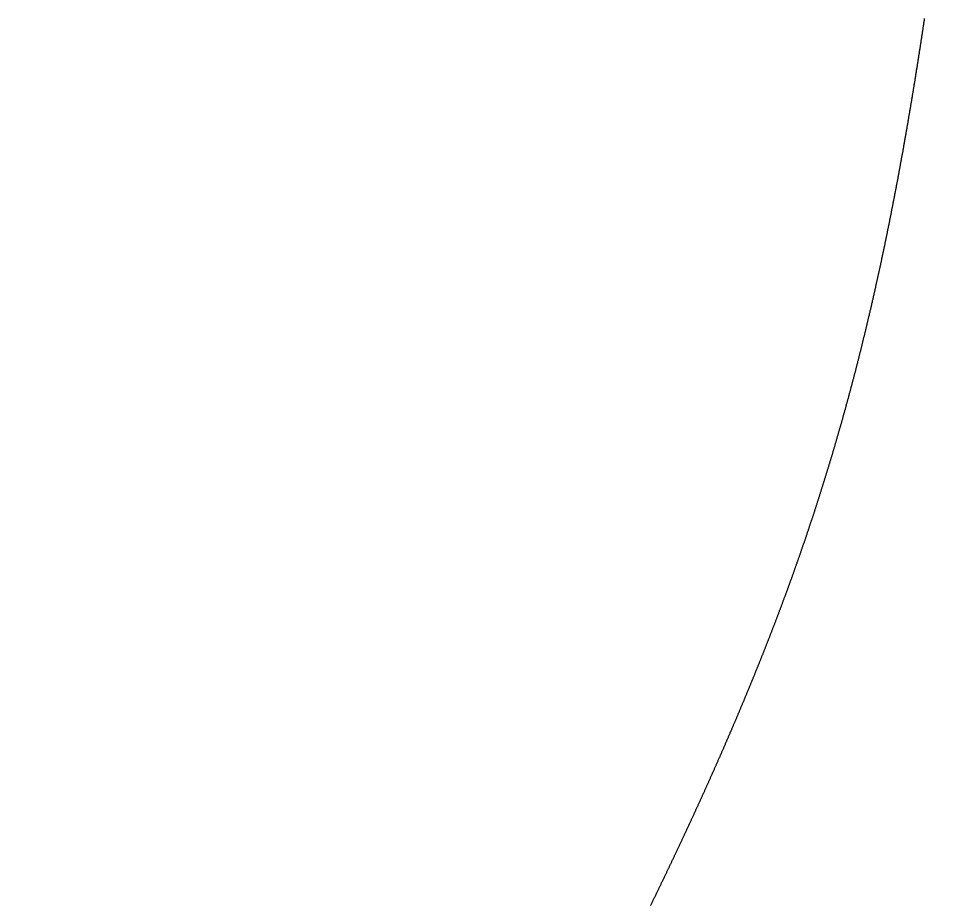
# Model space of a CAD drawing. Header units: millimetres. Extents: x 88 to 97873, y 32 to 55088.
# Drawn here: x 48648.75 to 48650.55, y 4952.354 to 4954.058 of the extents above; entities that cross this region are included whole.
import ezdxf

# ---------------------------------------------------------------- set-up
doc = ezdxf.new("R2010")
doc.units = ezdxf.units.MM
doc.header["$LTSCALE"] = 0.3

msp = doc.modelspace()

# ---------------------------------------------------------------- linework, layer by layer
msp.add_lwpolyline([(48649.9643, 4952.353), (48649.9648, 4952.3541), (48649.9654, 4952.3553), (48649.966, 4952.3565), (48649.9666, 4952.3577), (48649.9671, 4952.3588), (48649.9677, 4952.36), (48649.9683, 4952.3612), (48649.9688, 4952.3624), (48649.9694, 4952.3635), (48649.97, 4952.3647), (48649.9706, 4952.3659), (48649.9711, 4952.3671), (48649.9717, 4952.3683), (48649.9723, 4952.3694), (48649.9728, 4952.3706), (48649.9734, 4952.3718), (48649.974, 4952.373), (48649.9746, 4952.3742), (48649.9751, 4952.3753), (48649.9757, 4952.3765), (48649.9763, 4952.3777), (48649.9769, 4952.3789), (48649.9774, 4952.3801), (48649.978, 4952.3812), (48649.9786, 4952.3824), (48649.9791, 4952.3836), (48649.9797, 4952.3848), (48649.9803, 4952.386), (48649.9809, 4952.3872), (48649.9814, 4952.3883), (48649.982, 4952.3895), (48649.9826, 4952.3907), (48649.9831, 4952.3919), (48649.9837, 4952.3931), (48649.9843, 4952.3943), (48649.9848, 4952.3954), (48649.9854, 4952.3966), (48649.986, 4952.3978), (48649.9866, 4952.399), (48649.9871, 4952.4002), (48649.9877, 4952.4014), (48649.9883, 4952.4026), (48649.9888, 4952.4037), (48649.9894, 4952.4049), (48649.99, 4952.4061), (48649.9906, 4952.4073), (48649.9911, 4952.4085), (48649.9917, 4952.4097), (48649.9923, 4952.4109), (48649.9928, 4952.4121), (48649.9934, 4952.4133), (48649.994, 4952.4144), (48649.9945, 4952.4156), (48649.9951, 4952.4168), (48649.9957, 4952.418), (48649.9962, 4952.4192), (48649.9968, 4952.4204), (48649.9974, 4952.4216), (48649.998, 4952.4228), (48649.9985, 4952.424), (48649.9991, 4952.4252), (48649.9997, 4952.4264), (48650.0002, 4952.4275), (48650.0008, 4952.4287), (48650.0014, 4952.4299), (48650.0019, 4952.4311), (48650.0025, 4952.4323), (48650.0031, 4952.4335), (48650.0036, 4952.4347), (48650.0042, 4952.4359), (48650.0048, 4952.4371), (48650.0053, 4952.4383), (48650.0059, 4952.4395), (48650.0065, 4952.4407), (48650.007, 4952.4419), (48650.0076, 4952.4431), (48650.0082, 4952.4443), (48650.0087, 4952.4455), (48650.0093, 4952.4467), (48650.0099, 4952.4479), (48650.0104, 4952.4491), (48650.011, 4952.4503), (48650.0116, 4952.4515), (48650.0121, 4952.4527), (48650.0127, 4952.4539), (48650.0133, 4952.455), (48650.0138, 4952.4562), (48650.0144, 4952.4574), (48650.015, 4952.4586), (48650.0155, 4952.4598), (48650.0161, 4952.461), (48650.0167, 4952.4622), (48650.0172, 4952.4634), (48650.0178, 4952.4646), (48650.0184, 4952.4658), (48650.0189, 4952.467), (48650.0195, 4952.4683), (48650.0201, 4952.4695), (48650.0206, 4952.4707), (48650.0212, 4952.4719), (48650.0217, 4952.4731), (48650.0223, 4952.4743), (48650.0229, 4952.4755), (48650.0234, 4952.4767), (48650.024, 4952.4779), (48650.0246, 4952.4791), (48650.0251, 4952.4803), (48650.0257, 4952.4815), (48650.0263, 4952.4827), (48650.0268, 4952.4839), (48650.0274, 4952.4851), (48650.0279, 4952.4863), (48650.0285, 4952.4875), (48650.0291, 4952.4887), (48650.0296, 4952.4899), (48650.0302, 4952.4911), (48650.0308, 4952.4923), (48650.0313, 4952.4935), (48650.0319, 4952.4947), (48650.0324, 4952.4959), (48650.033, 4952.4972), (48650.0336, 4952.4984), (48650.0341, 4952.4996), (48650.0347, 4952.5008), (48650.0352, 4952.502), (48650.0358, 4952.5032), (48650.0364, 4952.5044), (48650.0369, 4952.5056), (48650.0375, 4952.5068), (48650.038, 4952.508), (48650.0386, 4952.5092), (48650.0392, 4952.5104), (48650.0397, 4952.5117), (48650.0403, 4952.5129), (48650.0408, 4952.5141), (48650.0414, 4952.5153), (48650.042, 4952.5165), (48650.0425, 4952.5177), (48650.0431, 4952.5189), (48650.0436, 4952.5201), (48650.0442, 4952.5213), (48650.0448, 4952.5226), (48650.0453, 4952.5238), (48650.0459, 4952.525), (48650.0464, 4952.5262), (48650.047, 4952.5274), (48650.0476, 4952.5286), (48650.0481, 4952.5298), (48650.0487, 4952.531), (48650.0492, 4952.5323), (48650.0498, 4952.5335), (48650.0503, 4952.5347), (48650.0509, 4952.5359), (48650.0514, 4952.5371), (48650.052, 4952.5383), (48650.0526, 4952.5395), (48650.0531, 4952.5408), (48650.0537, 4952.542), (48650.0542, 4952.5432), (48650.0548, 4952.5444), (48650.0553, 4952.5456), (48650.0559, 4952.5468), (48650.0565, 4952.5481), (48650.057, 4952.5493), (48650.0576, 4952.5505), (48650.0581, 4952.5517), (48650.0587, 4952.5529), (48650.0592, 4952.5541), (48650.0598, 4952.5554), (48650.0603, 4952.5566), (48650.0609, 4952.5578), (48650.0614, 4952.559), (48650.062, 4952.5602), (48650.0625, 4952.5614), (48650.0631, 4952.5627), (48650.0637, 4952.5639), (48650.0642, 4952.5651), (48650.0648, 4952.5663), (48650.0653, 4952.5675), (48650.0659, 4952.5688), (48650.0664, 4952.57), (48650.067, 4952.5712), (48650.0675, 4952.5724), (48650.0681, 4952.5736), (48650.0686, 4952.5749), (48650.0692, 4952.5761), (48650.0697, 4952.5773), (48650.0703, 4952.5785), (48650.0708, 4952.5798), (48650.0714, 4952.581), (48650.0719, 4952.5822), (48650.0725, 4952.5834), (48650.073, 4952.5846), (48650.0736, 4952.5859), (48650.0741, 4952.5871), (48650.0747, 4952.5883), (48650.0752, 4952.5895), (48650.0758, 4952.5908), (48650.0763, 4952.592), (48650.0769, 4952.5932), (48650.0774, 4952.5944), (48650.078, 4952.5957), (48650.0785, 4952.5969), (48650.0791, 4952.5981), (48650.0796, 4952.5993), (48650.0802, 4952.6006), (48650.0807, 4952.6018), (48650.0812, 4952.603), (48650.0818, 4952.6042), (48650.0823, 4952.6055), (48650.0829, 4952.6067), (48650.0834, 4952.6079), (48650.084, 4952.6091), (48650.0845, 4952.6104), (48650.0851, 4952.6116), (48650.0856, 4952.6128), (48650.0862, 4952.614), (48650.0867, 4952.6153), (48650.0873, 4952.6165), (48650.0878, 4952.6177), (48650.0883, 4952.6189), (48650.0889, 4952.6202), (48650.0894, 4952.6214), (48650.09, 4952.6226), (48650.0905, 4952.6239), (48650.0911, 4952.6251), (48650.0916, 4952.6263), (48650.0921, 4952.6275), (48650.0927, 4952.6288), (48650.0932, 4952.63), (48650.0938, 4952.6312), (48650.0943, 4952.6325), (48650.0949, 4952.6337), (48650.0954, 4952.6349), (48650.0959, 4952.6362), (48650.0965, 4952.6374), (48650.097, 4952.6386), (48650.0976, 4952.6398), (48650.0981, 4952.6411), (48650.0986, 4952.6423), (48650.0992, 4952.6435), (48650.0997, 4952.6448), (48650.1003, 4952.646), (48650.1008, 4952.6472), (48650.1013, 4952.6485), (48650.1019, 4952.6497), (48650.1024, 4952.6509), (48650.103, 4952.6522), (48650.1035, 4952.6534), (48650.104, 4952.6546), (48650.1046, 4952.6559), (48650.1051, 4952.6571), (48650.1056, 4952.6583), (48650.1062, 4952.6596), (48650.1067, 4952.6608), (48650.1073, 4952.662), (48650.1078, 4952.6633), (48650.1083, 4952.6645), (48650.1089, 4952.6657), (48650.1094, 4952.667), (48650.1099, 4952.6682), (48650.1105, 4952.6694), (48650.111, 4952.6707), (48650.1115, 4952.6719), (48650.1121, 4952.6731), (48650.1126, 4952.6744), (48650.1131, 4952.6756), (48650.1137, 4952.6768), (48650.1142, 4952.6781), (48650.1147, 4952.6793), (48650.1153, 4952.6805), (48650.1158, 4952.6818), (48650.1163, 4952.683), (48650.1169, 4952.6843), (48650.1174, 4952.6855), (48650.1179, 4952.6867), (48650.1185, 4952.688), (48650.119, 4952.6892), (48650.1195, 4952.6904), (48650.1201, 4952.6917), (48650.1206, 4952.6929), (48650.1211, 4952.6942), (48650.1216, 4952.6954), (48650.1222, 4952.6966), (48650.1227, 4952.6979), (48650.1232, 4952.6991), (48650.1238, 4952.7003), (48650.1243, 4952.7016), (48650.1248, 4952.7028), (48650.1253, 4952.7041), (48650.1259, 4952.7053), (48650.1264, 4952.7065), (48650.1269, 4952.7078), (48650.1275, 4952.709), (48650.128, 4952.7103), (48650.1285, 4952.7115), (48650.129, 4952.7127), (48650.1296, 4952.714), (48650.1301, 4952.7152), (48650.1306, 4952.7165), (48650.1311, 4952.7177), (48650.1317, 4952.7189), (48650.1322, 4952.7202), (48650.1327, 4952.7214), (48650.1332, 4952.7227), (48650.1338, 4952.7239), (48650.1343, 4952.7251), (48650.1348, 4952.7264), (48650.1353, 4952.7276), (48650.1359, 4952.7289), (48650.1364, 4952.7301), (48650.1369, 4952.7313), (48650.1374, 4952.7326), (48650.1379, 4952.7338), (48650.1385, 4952.7351), (48650.139, 4952.7363), (48650.1395, 4952.7376), (48650.14, 4952.7388), (48650.1405, 4952.74), (48650.1411, 4952.7413), (48650.1416, 4952.7425), (48650.1421, 4952.7438), (48650.1426, 4952.745), (48650.1431, 4952.7463), (48650.1437, 4952.7475), (48650.1442, 4952.7487), (48650.1447, 4952.75), (48650.1452, 4952.7512), (48650.1457, 4952.7525), (48650.1462, 4952.7537), (48650.1468, 4952.755), (48650.1473, 4952.7562), (48650.1478, 4952.7574), (48650.1483, 4952.7587), (48650.1488, 4952.7599), (48650.1493, 4952.7612), (48650.1499, 4952.7624), (48650.1504, 4952.7637), (48650.1509, 4952.7649), (48650.1514, 4952.7662), (48650.1519, 4952.7674), (48650.1524, 4952.7686), (48650.1529, 4952.7699), (48650.1535, 4952.7711), (48650.154, 4952.7724), (48650.1545, 4952.7736), (48650.155, 4952.7749), (48650.1555, 4952.7761), (48650.156, 4952.7774), (48650.1565, 4952.7786), (48650.157, 4952.7799), (48650.1576, 4952.7811), (48650.1581, 4952.7824), (48650.1586, 4952.7836), (48650.1591, 4952.7848), (48650.1596, 4952.7861), (48650.1601, 4952.7873), (48650.1606, 4952.7886), (48650.1611, 4952.7898), (48650.1616, 4952.7911), (48650.1621, 4952.7923), (48650.1626, 4952.7936), (48650.1631, 4952.7948), (48650.1637, 4952.7961), (48650.1642, 4952.7973), (48650.1647, 4952.7986), (48650.1652, 4952.7998), (48650.1657, 4952.8011), (48650.1662, 4952.8023), (48650.1667, 4952.8036), (48650.1672, 4952.8048), (48650.1677, 4952.8061), (48650.1682, 4952.8073), (48650.1687, 4952.8085), (48650.1692, 4952.8098), (48650.1697, 4952.811), (48650.1702, 4952.8123), (48650.1707, 4952.8135), (48650.1712, 4952.8148), (48650.1717, 4952.816), (48650.1722, 4952.8173), (48650.1727, 4952.8185), (48650.1732, 4952.8198), (48650.1737, 4952.821), (48650.1742, 4952.8223), (48650.1747, 4952.8235), (48650.1752, 4952.8248), (48650.1757, 4952.826), (48650.1762, 4952.8273), (48650.1767, 4952.8285), (48650.1772, 4952.8298), (48650.1777, 4952.831), (48650.1782, 4952.8323), (48650.1787, 4952.8335), (48650.1792, 4952.8348), (48650.1797, 4952.836), (48650.1802, 4952.8373), (48650.1807, 4952.8385), (48650.1812, 4952.8398), (48650.1817, 4952.841), (48650.1822, 4952.8423), (48650.1827, 4952.8435), (48650.1832, 4952.8448), (48650.1837, 4952.846), (48650.1842, 4952.8473), (48650.1847, 4952.8485), (48650.1852, 4952.8498), (48650.1856, 4952.851), (48650.1861, 4952.8523), (48650.1866, 4952.8535), (48650.1871, 4952.8548), (48650.1876, 4952.8561), (48650.1881, 4952.8573), (48650.1886, 4952.8586), (48650.1891, 4952.8598), (48650.1896, 4952.8611), (48650.1901, 4952.8623), (48650.1905, 4952.8636), (48650.191, 4952.8648), (48650.1915, 4952.8661), (48650.192, 4952.8673), (48650.1925, 4952.8686), (48650.193, 4952.8698), (48650.1935, 4952.8711), (48650.194, 4952.8723), (48650.1944, 4952.8736), (48650.1949, 4952.8748), (48650.1954, 4952.8761), (48650.1959, 4952.8773), (48650.1964, 4952.8786), (48650.1969, 4952.8798), (48650.1974, 4952.8811), (48650.1978, 4952.8823), (48650.1983, 4952.8836), (48650.1988, 4952.8849), (48650.1993, 4952.8861), (48650.1998, 4952.8874), (48650.2003, 4952.8886), (48650.2007, 4952.8899), (48650.2012, 4952.8911), (48650.2017, 4952.8924), (48650.2022, 4952.8936), (48650.2027, 4952.8949), (48650.2031, 4952.8961), (48650.2036, 4952.8974), (48650.2041, 4952.8986), (48650.2046, 4952.8999), (48650.2051, 4952.9011), (48650.2055, 4952.9024), (48650.206, 4952.9037), (48650.2065, 4952.9049), (48650.207, 4952.9062), (48650.2074, 4952.9074), (48650.2079, 4952.9087), (48650.2084, 4952.9099), (48650.2089, 4952.9112), (48650.2093, 4952.9124), (48650.2098, 4952.9137), (48650.2103, 4952.9149), (48650.2108, 4952.9162), (48650.2112, 4952.9175), (48650.2117, 4952.9187), (48650.2122, 4952.92), (48650.2127, 4952.9212), (48650.2131, 4952.9225), (48650.2136, 4952.9237), (48650.2141, 4952.925), (48650.2145, 4952.9262), (48650.215, 4952.9275), (48650.2155, 4952.9287), (48650.2159, 4952.93), (48650.2164, 4952.9313), (48650.2169, 4952.9325), (48650.2174, 4952.9338), (48650.2178, 4952.935), (48650.2183, 4952.9363), (48650.2188, 4952.9375), (48650.2192, 4952.9388), (48650.2197, 4952.94), (48650.2202, 4952.9413), (48650.2206, 4952.9425), (48650.2211, 4952.9438), (48650.2216, 4952.9451), (48650.222, 4952.9463), (48650.2225, 4952.9476), (48650.2229, 4952.9488), (48650.2234, 4952.9501), (48650.2239, 4952.9513), (48650.2243, 4952.9526), (48650.2248, 4952.9538), (48650.2253, 4952.9551), (48650.2257, 4952.9564), (48650.2262, 4952.9576), (48650.2266, 4952.9589), (48650.2271, 4952.9601), (48650.2276, 4952.9614), (48650.228, 4952.9626), (48650.2285, 4952.9639), (48650.2289, 4952.9651), (48650.2294, 4952.9664), (48650.2299, 4952.9677), (48650.2303, 4952.9689), (48650.2308, 4952.9702), (48650.2312, 4952.9714), (48650.2317, 4952.9727), (48650.2321, 4952.9739), (48650.2326, 4952.9752), (48650.233, 4952.9764), (48650.2335, 4952.9777), (48650.2339, 4952.979), (48650.2344, 4952.9802), (48650.2349, 4952.9815), (48650.2353, 4952.9827), (48650.2358, 4952.984), (48650.2362, 4952.9852), (48650.2367, 4952.9865), (48650.2371, 4952.9878), (48650.2376, 4952.989), (48650.238, 4952.9903), (48650.2385, 4952.9915), (48650.2389, 4952.9928), (48650.2394, 4952.994), (48650.2398, 4952.9953), (48650.2403, 4952.9966), (48650.2407, 4952.9978), (48650.2412, 4952.9991), (48650.2416, 4953.0003), (48650.2421, 4953.0016), (48650.2425, 4953.0028), (48650.2429, 4953.0041), (48650.2434, 4953.0054), (48650.2438, 4953.0066), (48650.2443, 4953.0079), (48650.2447, 4953.0091), (48650.2452, 4953.0104), (48650.2456, 4953.0116), (48650.2461, 4953.0129), (48650.2465, 4953.0142), (48650.2469, 4953.0154), (48650.2474, 4953.0167), (48650.2478, 4953.0179), (48650.2483, 4953.0192), (48650.2487, 4953.0204), (48650.2491, 4953.0217), (48650.2496, 4953.023), (48650.25, 4953.0242), (48650.2505, 4953.0255), (48650.2509, 4953.0267), (48650.2513, 4953.028), (48650.2518, 4953.0293), (48650.2522, 4953.0305), (48650.2527, 4953.0318), (48650.2531, 4953.033), (48650.2535, 4953.0343), (48650.254, 4953.0356), (48650.2544, 4953.0368), (48650.2548, 4953.0381), (48650.2553, 4953.0393), (48650.2557, 4953.0406), (48650.2561, 4953.0419), (48650.2566, 4953.0431), (48650.257, 4953.0444), (48650.2574, 4953.0456), (48650.2579, 4953.0469), (48650.2583, 4953.0482), (48650.2587, 4953.0494), (48650.2592, 4953.0507), (48650.2596, 4953.0519), (48650.26, 4953.0532), (48650.2605, 4953.0545), (48650.2609, 4953.0557), (48650.2613, 4953.057), (48650.2618, 4953.0583), (48650.2622, 4953.0595), (48650.2626, 4953.0608), (48650.263, 4953.062), (48650.2635, 4953.0633), (48650.2639, 4953.0646), (48650.2643, 4953.0658), (48650.2648, 4953.0671), (48650.2652, 4953.0684), (48650.2656, 4953.0696), (48650.266, 4953.0709), (48650.2665, 4953.0721), (48650.2669, 4953.0734), (48650.2673, 4953.0747), (48650.2677, 4953.0759), (48650.2682, 4953.0772), (48650.2686, 4953.0785), (48650.269, 4953.0797), (48650.2694, 4953.081), (48650.2698, 4953.0823), (48650.2703, 4953.0835), (48650.2707, 4953.0848), (48650.2711, 4953.0861), (48650.2715, 4953.0873), (48650.272, 4953.0886), (48650.2724, 4953.0899), (48650.2728, 4953.0911), (48650.2732, 4953.0924), (48650.2736, 4953.0937), (48650.274, 4953.0949), (48650.2745, 4953.0962), (48650.2749, 4953.0975), (48650.2753, 4953.0987), (48650.2757, 4953.1), (48650.2761, 4953.1013), (48650.2766, 4953.1025), (48650.277, 4953.1038), (48650.2774, 4953.1051), (48650.2778, 4953.1063), (48650.2782, 4953.1076), (48650.2786, 4953.1089), (48650.279, 4953.1101), (48650.2795, 4953.1114), (48650.2799, 4953.1127), (48650.2803, 4953.1139), (48650.2807, 4953.1152), (48650.2811, 4953.1165), (48650.2815, 4953.1178), (48650.2819, 4953.119), (48650.2823, 4953.1203), (48650.2828, 4953.1216), (48650.2832, 4953.1228), (48650.2836, 4953.1241), (48650.284, 4953.1254), (48650.2844, 4953.1266), (48650.2848, 4953.1279), (48650.2852, 4953.1292), (48650.2856, 4953.1305), (48650.286, 4953.1317), (48650.2864, 4953.133), (48650.2868, 4953.1343), (48650.2873, 4953.1356), (48650.2877, 4953.1368), (48650.2881, 4953.1381), (48650.2885, 4953.1394), (48650.2889, 4953.1407), (48650.2893, 4953.1419), (48650.2897, 4953.1432), (48650.2901, 4953.1445), (48650.2905, 4953.1458), (48650.2909, 4953.147), (48650.2913, 4953.1483), (48650.2917, 4953.1496), (48650.2921, 4953.1509), (48650.2925, 4953.1521), (48650.2929, 4953.1534), (48650.2933, 4953.1547), (48650.2937, 4953.156), (48650.2941, 4953.1572), (48650.2945, 4953.1585), (48650.2949, 4953.1598), (48650.2953, 4953.1611), (48650.2957, 4953.1624), (48650.2961, 4953.1636), (48650.2965, 4953.1649), (48650.2969, 4953.1662), (48650.2973, 4953.1675), (48650.2977, 4953.1687), (48650.2981, 4953.17), (48650.2985, 4953.1713), (48650.2989, 4953.1726), (48650.2993, 4953.1739), (48650.2997, 4953.1752), (48650.3001, 4953.1764), (48650.3005, 4953.1777), (48650.3009, 4953.179), (48650.3013, 4953.1803), (48650.3017, 4953.1816), (48650.3021, 4953.1828), (48650.3025, 4953.1841), (48650.3029, 4953.1854), (48650.3033, 4953.1867), (48650.3036, 4953.188), (48650.304, 4953.1893), (48650.3044, 4953.1905), (48650.3048, 4953.1918), (48650.3052, 4953.1931), (48650.3056, 4953.1944), (48650.306, 4953.1957), (48650.3064, 4953.197), (48650.3068, 4953.1983), (48650.3072, 4953.1995), (48650.3076, 4953.2008), (48650.3079, 4953.2021), (48650.3083, 4953.2034), (48650.3087, 4953.2047), (48650.3091, 4953.206), (48650.3095, 4953.2073), (48650.3099, 4953.2086), (48650.3103, 4953.2099), (48650.3107, 4953.2111), (48650.311, 4953.2124), (48650.3114, 4953.2137), (48650.3118, 4953.215), (48650.3122, 4953.2163), (48650.3126, 4953.2176), (48650.313, 4953.2189), (48650.3134, 4953.2202), (48650.3137, 4953.2215), (48650.3141, 4953.2228), (48650.3145, 4953.2241), (48650.3149, 4953.2253), (48650.3153, 4953.2266), (48650.3157, 4953.2279), (48650.316, 4953.2292), (48650.3164, 4953.2305), (48650.3168, 4953.2318), (48650.3172, 4953.2331), (48650.3176, 4953.2344), (48650.318, 4953.2357), (48650.3183, 4953.237), (48650.3187, 4953.2383), (48650.3191, 4953.2396), (48650.3195, 4953.2409), (48650.3198, 4953.2422), (48650.3202, 4953.2435), (48650.3206, 4953.2448), (48650.321, 4953.2461), (48650.3214, 4953.2474), (48650.3217, 4953.2487), (48650.3221, 4953.25), (48650.3225, 4953.2513), (48650.3229, 4953.2526), (48650.3232, 4953.2539), (48650.3236, 4953.2552), (48650.324, 4953.2565), (48650.3244, 4953.2578), (48650.3247, 4953.2591), (48650.3251, 4953.2604), (48650.3255, 4953.2617), (48650.3259, 4953.263), (48650.3262, 4953.2643), (48650.3266, 4953.2656), (48650.327, 4953.2669), (48650.3274, 4953.2682), (48650.3277, 4953.2695), (48650.3281, 4953.2708), (48650.3285, 4953.2721), (48650.3289, 4953.2734), (48650.3292, 4953.2747), (48650.3296, 4953.2761), (48650.33, 4953.2774), (48650.3303, 4953.2787), (48650.3307, 4953.28), (48650.3311, 4953.2813), (48650.3314, 4953.2826), (48650.3318, 4953.2839), (48650.3322, 4953.2852), (48650.3325, 4953.2865), (48650.3329, 4953.2878), (48650.3333, 4953.2891), (48650.3336, 4953.2905), (48650.334, 4953.2918), (48650.3344, 4953.2931), (48650.3347, 4953.2944), (48650.3351, 4953.2957), (48650.3355, 4953.297), (48650.3358, 4953.2983), (48650.3362, 4953.2996), (48650.3366, 4953.301), (48650.3369, 4953.3023), (48650.3373, 4953.3036), (48650.3377, 4953.3049), (48650.338, 4953.3062), (48650.3384, 4953.3075), (48650.3388, 4953.3089), (48650.3391, 4953.3102), (48650.3395, 4953.3115), (48650.3398, 4953.3128), (48650.3402, 4953.3141), (48650.3406, 4953.3155), (48650.3409, 4953.3168), (48650.3413, 4953.3181), (48650.3417, 4953.3194), (48650.342, 4953.3207), (48650.3424, 4953.3221), (48650.3427, 4953.3234), (48650.3431, 4953.3247), (48650.3435, 4953.326), (48650.3438, 4953.3274), (48650.3442, 4953.3287), (48650.3445, 4953.33), (48650.3449, 4953.3313), (48650.3452, 4953.3326), (48650.3456, 4953.334), (48650.346, 4953.3353), (48650.3463, 4953.3366), (48650.3467, 4953.338), (48650.347, 4953.3393), (48650.3474, 4953.3406), (48650.3477, 4953.3419), (48650.3481, 4953.3433), (48650.3484, 4953.3446), (48650.3488, 4953.3459), (48650.3492, 4953.3473), (48650.3495, 4953.3486), (48650.3499, 4953.3499), (48650.3502, 4953.3513), (48650.3506, 4953.3526), (48650.3509, 4953.3539), (48650.3513, 4953.3553), (48650.3516, 4953.3566), (48650.352, 4953.3579), (48650.3523, 4953.3593), (48650.3527, 4953.3606), (48650.353, 4953.3619), (48650.3534, 4953.3633), (48650.3537, 4953.3646), (48650.3541, 4953.3659), (48650.3544, 4953.3673), (48650.3548, 4953.3686), (48650.3551, 4953.3699), (48650.3555, 4953.3713), (48650.3558, 4953.3726), (48650.3562, 4953.374), (48650.3565, 4953.3753), (48650.3569, 4953.3766), (48650.3572, 4953.378), (48650.3576, 4953.3793), (48650.3579, 4953.3807), (48650.3583, 4953.382), (48650.3586, 4953.3834), (48650.359, 4953.3847), (48650.3593, 4953.3861), (48650.3596, 4953.3874), (48650.36, 4953.3887), (48650.3603, 4953.3901), (48650.3607, 4953.3914), (48650.361, 4953.3928), (48650.3614, 4953.3941), (48650.3617, 4953.3955), (48650.3621, 4953.3968), (48650.3624, 4953.3982), (48650.3627, 4953.3995), (48650.3631, 4953.4009), (48650.3634, 4953.4022), (48650.3638, 4953.4036), (48650.3641, 4953.4049), (48650.3645, 4953.4063), (48650.3648, 4953.4076), (48650.3651, 4953.409), (48650.3655, 4953.4103), (48650.3658, 4953.4117), (48650.3662, 4953.4131), (48650.3665, 4953.4144), (48650.3668, 4953.4158), (48650.3672, 4953.4171), (48650.3675, 4953.4185), (48650.3679, 4953.4198), (48650.3682, 4953.4212), (48650.3685, 4953.4226), (48650.3689, 4953.4239), (48650.3692, 4953.4253), (48650.3696, 4953.4266), (48650.3699, 4953.428), (48650.3702, 4953.4294), (48650.3706, 4953.4307), (48650.3709, 4953.4321), (48650.3712, 4953.4334), (48650.3716, 4953.4348), (48650.3719, 4953.4362), (48650.3722, 4953.4375), (48650.3726, 4953.4389), (48650.3729, 4953.4403), (48650.3732, 4953.4416), (48650.3736, 4953.443), (48650.3739, 4953.4444), (48650.3742, 4953.4457), (48650.3746, 4953.4471), (48650.3749, 4953.4485), (48650.3752, 4953.4499), (48650.3756, 4953.4512), (48650.3759, 4953.4526), (48650.3762, 4953.454), (48650.3766, 4953.4553), (48650.3769, 4953.4567), (48650.3772, 4953.4581), (48650.3776, 4953.4595), (48650.3779, 4953.4608), (48650.3782, 4953.4622), (48650.3786, 4953.4636), (48650.3789, 4953.465), (48650.3792, 4953.4663), (48650.3796, 4953.4677), (48650.3799, 4953.4691), (48650.3802, 4953.4705), (48650.3805, 4953.4719), (48650.3809, 4953.4732), (48650.3812, 4953.4746), (48650.3815, 4953.476), (48650.3819, 4953.4774), (48650.3822, 4953.4788), (48650.3825, 4953.4802), (48650.3828, 4953.4815), (48650.3832, 4953.4829), (48650.3835, 4953.4843), (48650.3838, 4953.4857), (48650.3841, 4953.4871), (48650.3845, 4953.4885), (48650.3848, 4953.4899), (48650.3851, 4953.4912), (48650.3854, 4953.4926), (48650.3858, 4953.494), (48650.3861, 4953.4954), (48650.3864, 4953.4968), (48650.3867, 4953.4982), (48650.3871, 4953.4996), (48650.3874, 4953.501), (48650.3877, 4953.5024), (48650.388, 4953.5038), (48650.3884, 4953.5052), (48650.3887, 4953.5066), (48650.389, 4953.508), (48650.3893, 4953.5094), (48650.3896, 4953.5107), (48650.39, 4953.5121), (48650.3903, 4953.5135), (48650.3906, 4953.5149), (48650.3909, 4953.5163), (48650.3912, 4953.5177), (48650.3916, 4953.5191), (48650.3919, 4953.5205), (48650.3922, 4953.522), (48650.3925, 4953.5234), (48650.3928, 4953.5248), (48650.3932, 4953.5262), (48650.3935, 4953.5276), (48650.3938, 4953.529), (48650.3941, 4953.5304), (48650.3944, 4953.5318), (48650.3948, 4953.5332), (48650.3951, 4953.5346), (48650.3954, 4953.536), (48650.3957, 4953.5374), (48650.396, 4953.5388), (48650.3963, 4953.5402), (48650.3967, 4953.5417), (48650.397, 4953.5431), (48650.3973, 4953.5445), (48650.3976, 4953.5459), (48650.3979, 4953.5473), (48650.3982, 4953.5487), (48650.3985, 4953.5501), (48650.3989, 4953.5516), (48650.3992, 4953.553), (48650.3995, 4953.5544), (48650.3998, 4953.5558), (48650.4001, 4953.5572), (48650.4004, 4953.5587), (48650.4007, 4953.5601), (48650.4011, 4953.5615), (48650.4014, 4953.5629), (48650.4017, 4953.5643), (48650.402, 4953.5658), (48650.4023, 4953.5672), (48650.4026, 4953.5686), (48650.4029, 4953.57), (48650.4032, 4953.5715), (48650.4036, 4953.5729), (48650.4039, 4953.5743), (48650.4042, 4953.5758), (48650.4045, 4953.5772), (48650.4048, 4953.5786), (48650.4051, 4953.58), (48650.4054, 4953.5815), (48650.4057, 4953.5829), (48650.406, 4953.5843), (48650.4063, 4953.5858), (48650.4066, 4953.5872), (48650.407, 4953.5886), (48650.4073, 4953.5901), (48650.4076, 4953.5915), (48650.4079, 4953.593), (48650.4082, 4953.5944), (48650.4085, 4953.5958), (48650.4088, 4953.5973), (48650.4091, 4953.5987), (48650.4094, 4953.6001), (48650.4097, 4953.6016), (48650.41, 4953.603), (48650.4103, 4953.6045), (48650.4106, 4953.6059), (48650.4109, 4953.6074), (48650.4113, 4953.6088), (48650.4116, 4953.6103), (48650.4119, 4953.6117), (48650.4122, 4953.6132), (48650.4125, 4953.6146), (48650.4128, 4953.6161), (48650.4131, 4953.6175), (48650.4134, 4953.619), (48650.4137, 4953.6204), (48650.414, 4953.6219), (48650.4143, 4953.6233), (48650.4146, 4953.6248), (48650.4149, 4953.6262), (48650.4152, 4953.6277), (48650.4155, 4953.6291), (48650.4158, 4953.6306), (48650.4161, 4953.632), (48650.4164, 4953.6335), (48650.4167, 4953.635), (48650.417, 4953.6364), (48650.4173, 4953.6379), (48650.4176, 4953.6393), (48650.4179, 4953.6408), (48650.4182, 4953.6423), (48650.4185, 4953.6437), (48650.4188, 4953.6452), (48650.4191, 4953.6467), (48650.4194, 4953.6481), (48650.4197, 4953.6496), (48650.42, 4953.6511), (48650.4203, 4953.6525), (48650.4206, 4953.654), (48650.4209, 4953.6555), (48650.4212, 4953.6569), (48650.4215, 4953.6584), (48650.4218, 4953.6599), (48650.4221, 4953.6614), (48650.4224, 4953.6628), (48650.4227, 4953.6643), (48650.423, 4953.6658), (48650.4233, 4953.6673), (48650.4236, 4953.6687), (48650.4239, 4953.6702), (48650.4242, 4953.6717), (48650.4245, 4953.6732), (48650.4248, 4953.6747), (48650.4251, 4953.6761), (48650.4254, 4953.6776), (48650.4256, 4953.6791), (48650.4259, 4953.6806), (48650.4262, 4953.6821), (48650.4265, 4953.6836), (48650.4268, 4953.685), (48650.4271, 4953.6865), (48650.4274, 4953.688), (48650.4277, 4953.6895), (48650.428, 4953.691), (48650.4283, 4953.6925), (48650.4286, 4953.694), (48650.4289, 4953.6955), (48650.4292, 4953.697), (48650.4295, 4953.6985), (48650.4298, 4953.7), (48650.43, 4953.7014), (48650.4303, 4953.7029), (48650.4306, 4953.7044), (48650.4309, 4953.7059), (48650.4312, 4953.7074), (48650.4315, 4953.7089), (48650.4318, 4953.7104), (48650.4321, 4953.7119), (48650.4324, 4953.7134), (48650.4327, 4953.7149), (48650.433, 4953.7165), (48650.4332, 4953.718), (48650.4335, 4953.7195), (48650.4338, 4953.721), (48650.4341, 4953.7225), (48650.4344, 4953.724), (48650.4347, 4953.7255), (48650.435, 4953.727), (48650.4353, 4953.7285), (48650.4356, 4953.73), (48650.4358, 4953.7315), (48650.4361, 4953.7331), (48650.4364, 4953.7346), (48650.4367, 4953.7361), (48650.437, 4953.7376), (48650.4373, 4953.7391), (48650.4376, 4953.7406), (48650.4378, 4953.7422), (48650.4381, 4953.7437), (48650.4384, 4953.7452), (48650.4387, 4953.7467), (48650.439, 4953.7482), (48650.4393, 4953.7498), (48650.4396, 4953.7513), (48650.4398, 4953.7528), (48650.4401, 4953.7543), (48650.4404, 4953.7559), (48650.4407, 4953.7574), (48650.441, 4953.7589), (48650.4413, 4953.7604), (48650.4416, 4953.762), (48650.4418, 4953.7635), (48650.4421, 4953.765), (48650.4424, 4953.7666), (48650.4427, 4953.7681), (48650.443, 4953.7696), (48650.4433, 4953.7712), (48650.4435, 4953.7727), (48650.4438, 4953.7743), (48650.4441, 4953.7758), (48650.4444, 4953.7773), (48650.4447, 4953.7789), (48650.4449, 4953.7804), (48650.4452, 4953.782), (48650.4455, 4953.7835), (48650.4458, 4953.785), (48650.4461, 4953.7866), (48650.4464, 4953.7881), (48650.4466, 4953.7897), (48650.4469, 4953.7912), (48650.4472, 4953.7928), (48650.4475, 4953.7943), (48650.4478, 4953.7959), (48650.448, 4953.7974), (48650.4483, 4953.799), (48650.4486, 4953.8005), (48650.4489, 4953.8021), (48650.4492, 4953.8036), (48650.4494, 4953.8052), (48650.4497, 4953.8068), (48650.45, 4953.8083), (48650.4503, 4953.8099), (48650.4505, 4953.8114), (48650.4508, 4953.813), (48650.4511, 4953.8146), (48650.4514, 4953.8161), (48650.4517, 4953.8177), (48650.4519, 4953.8192), (48650.4522, 4953.8208), (48650.4525, 4953.8224), (48650.4528, 4953.8239), (48650.453, 4953.8255), (48650.4533, 4953.8271), (48650.4536, 4953.8287), (48650.4539, 4953.8302), (48650.4541, 4953.8318), (48650.4544, 4953.8334), (48650.4547, 4953.8349), (48650.455, 4953.8365), (48650.4553, 4953.8381), (48650.4555, 4953.8397), (48650.4558, 4953.8412), (48650.4561, 4953.8428), (48650.4564, 4953.8444), (48650.4566, 4953.846), (48650.4569, 4953.8476), (48650.4572, 4953.8492), (48650.4574, 4953.8507), (48650.4577, 4953.8523), (48650.458, 4953.8539), (48650.4583, 4953.8555), (48650.4585, 4953.8571), (48650.4588, 4953.8587), (48650.4591, 4953.8603), (48650.4594, 4953.8619), (48650.4596, 4953.8634), (48650.4599, 4953.865), (48650.4602, 4953.8666), (48650.4605, 4953.8682), (48650.4607, 4953.8698), (48650.461, 4953.8714), (48650.4613, 4953.873), (48650.4615, 4953.8746), (48650.4618, 4953.8762), (48650.4621, 4953.8778), (48650.4624, 4953.8794), (48650.4626, 4953.881), (48650.4629, 4953.8826), (48650.4632, 4953.8842), (48650.4634, 4953.8858), (48650.4637, 4953.8874), (48650.464, 4953.8891), (48650.4642, 4953.8907), (48650.4645, 4953.8923), (48650.4648, 4953.8939), (48650.4651, 4953.8955), (48650.4653, 4953.8971), (48650.4656, 4953.8987), (48650.4659, 4953.9003), (48650.4661, 4953.902), (48650.4664, 4953.9036), (48650.4667, 4953.9052), (48650.4669, 4953.9068), (48650.4672, 4953.9084), (48650.4675, 4953.9101), (48650.4677, 4953.9117), (48650.468, 4953.9133), (48650.4683, 4953.9149), (48650.4685, 4953.9165), (48650.4688, 4953.9182), (48650.4691, 4953.9198), (48650.4693, 4953.9214), (48650.4696, 4953.9231), (48650.4699, 4953.9247), (48650.4701, 4953.9263), (48650.4704, 4953.928), (48650.4707, 4953.9296), (48650.4709, 4953.9312), (48650.4712, 4953.9329), (48650.4715, 4953.9345), (48650.4717, 4953.9361), (48650.472, 4953.9378), (48650.4723, 4953.9394), (48650.4725, 4953.9411), (48650.4728, 4953.9427), (48650.4731, 4953.9443), (48650.4733, 4953.946), (48650.4736, 4953.9476), (48650.4739, 4953.9493), (48650.4741, 4953.9509), (48650.4744, 4953.9526), (48650.4747, 4953.9542), (48650.4749, 4953.9559), (48650.4752, 4953.9575), (48650.4754, 4953.9592), (48650.4757, 4953.9608), (48650.476, 4953.9625), (48650.4762, 4953.9641), (48650.4765, 4953.9658), (48650.4768, 4953.9675), (48650.477, 4953.9691), (48650.4773, 4953.9708), (48650.4775, 4953.9724), (48650.4778, 4953.9741), (48650.4781, 4953.9758), (48650.4783, 4953.9774), (48650.4786, 4953.9791), (48650.4789, 4953.9808), (48650.4791, 4953.9824), (48650.4794, 4953.9841), (48650.4796, 4953.9858), (48650.4799, 4953.9875), (48650.4802, 4953.9891), (48650.4804, 4953.9908), (48650.4807, 4953.9925), (48650.481, 4953.9942), (48650.4812, 4953.9958), (48650.4815, 4953.9975), (48650.4817, 4953.9992), (48650.482, 4954.0009), (48650.4823, 4954.0025), (48650.4825, 4954.0042), (48650.4828, 4954.0059), (48650.483, 4954.0076), (48650.4833, 4954.0093), (48650.4836, 4954.011), (48650.4838, 4954.0127), (48650.4841, 4954.0144), (48650.4843, 4954.016), (48650.4846, 4954.0177), (48650.4848, 4954.0194), (48650.4851, 4954.0211), (48650.4854, 4954.0228), (48650.4856, 4954.0245), (48650.4859, 4954.0262), (48650.4861, 4954.0279), (48650.4864, 4954.0296), (48650.4867, 4954.0313), (48650.4869, 4954.033), (48650.4872, 4954.0347), (48650.4874, 4954.0364), (48650.4877, 4954.0381), (48650.4879, 4954.0398), (48650.4882, 4954.0415), (48650.4885, 4954.0433), (48650.4887, 4954.045), (48650.489, 4954.0467), (48650.4892, 4954.0484), (48650.4895, 4954.0501), (48650.4897, 4954.0518), (48650.49, 4954.0535), (48650.4903, 4954.0552), (48650.4905, 4954.057), (48650.4908, 4954.0587)])
for radius in [18.5479, 14.363, 11.4141]:
    msp.add_circle((48646.0598, 4962.2533), radius)

doc.saveas('drawing.dxf')
